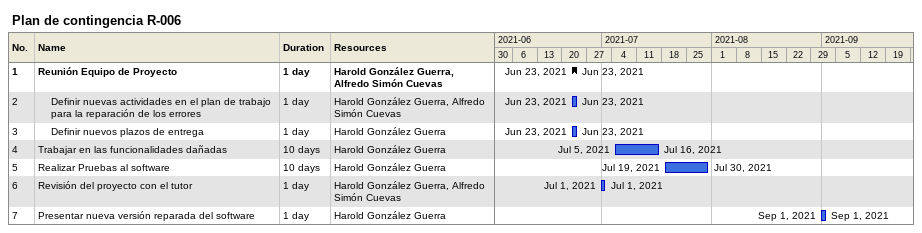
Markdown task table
Plan de contingencia R-006

| ID | Level | Task | Duration | Start | Finish | Resources |
|---|---|---|---|---|---|---|
| 1 | 1 | **Reunión Equipo de Proyecto** | 1d | 2021-06-23 | 2021-06-23 | Harold González Guerra, Alfredo Simón Cuevas |
| 2 | 2 | Definir nuevas actividades en el plan de trabajo para la reparación de los errores | 1d | 2021-06-23 | 2021-06-23 | Harold González Guerra, Alfredo Simón Cuevas |
| 3 | 2 | Definir nuevos plazos de entrega | 1d | 2021-06-23 | 2021-06-23 | Harold González Guerra |
| 4 | 1 | Trabajar en las funcionalidades dañadas | 10d | 2021-07-05 | 2021-07-16 | Harold González Guerra |
| 5 | 1 | Realizar Pruebas al software | 10d | 2021-07-19 | 2021-07-30 | Harold González Guerra |
| 6 | 1 | Revisión del proyecto con el tutor | 1d | 2021-07-01 | 2021-07-01 | Harold González Guerra, Alfredo Simón Cuevas |
| 7 | 1 | Presentar nueva versión reparada del software | 1d | 2021-09-01 | 2021-09-01 | Harold González Guerra |
